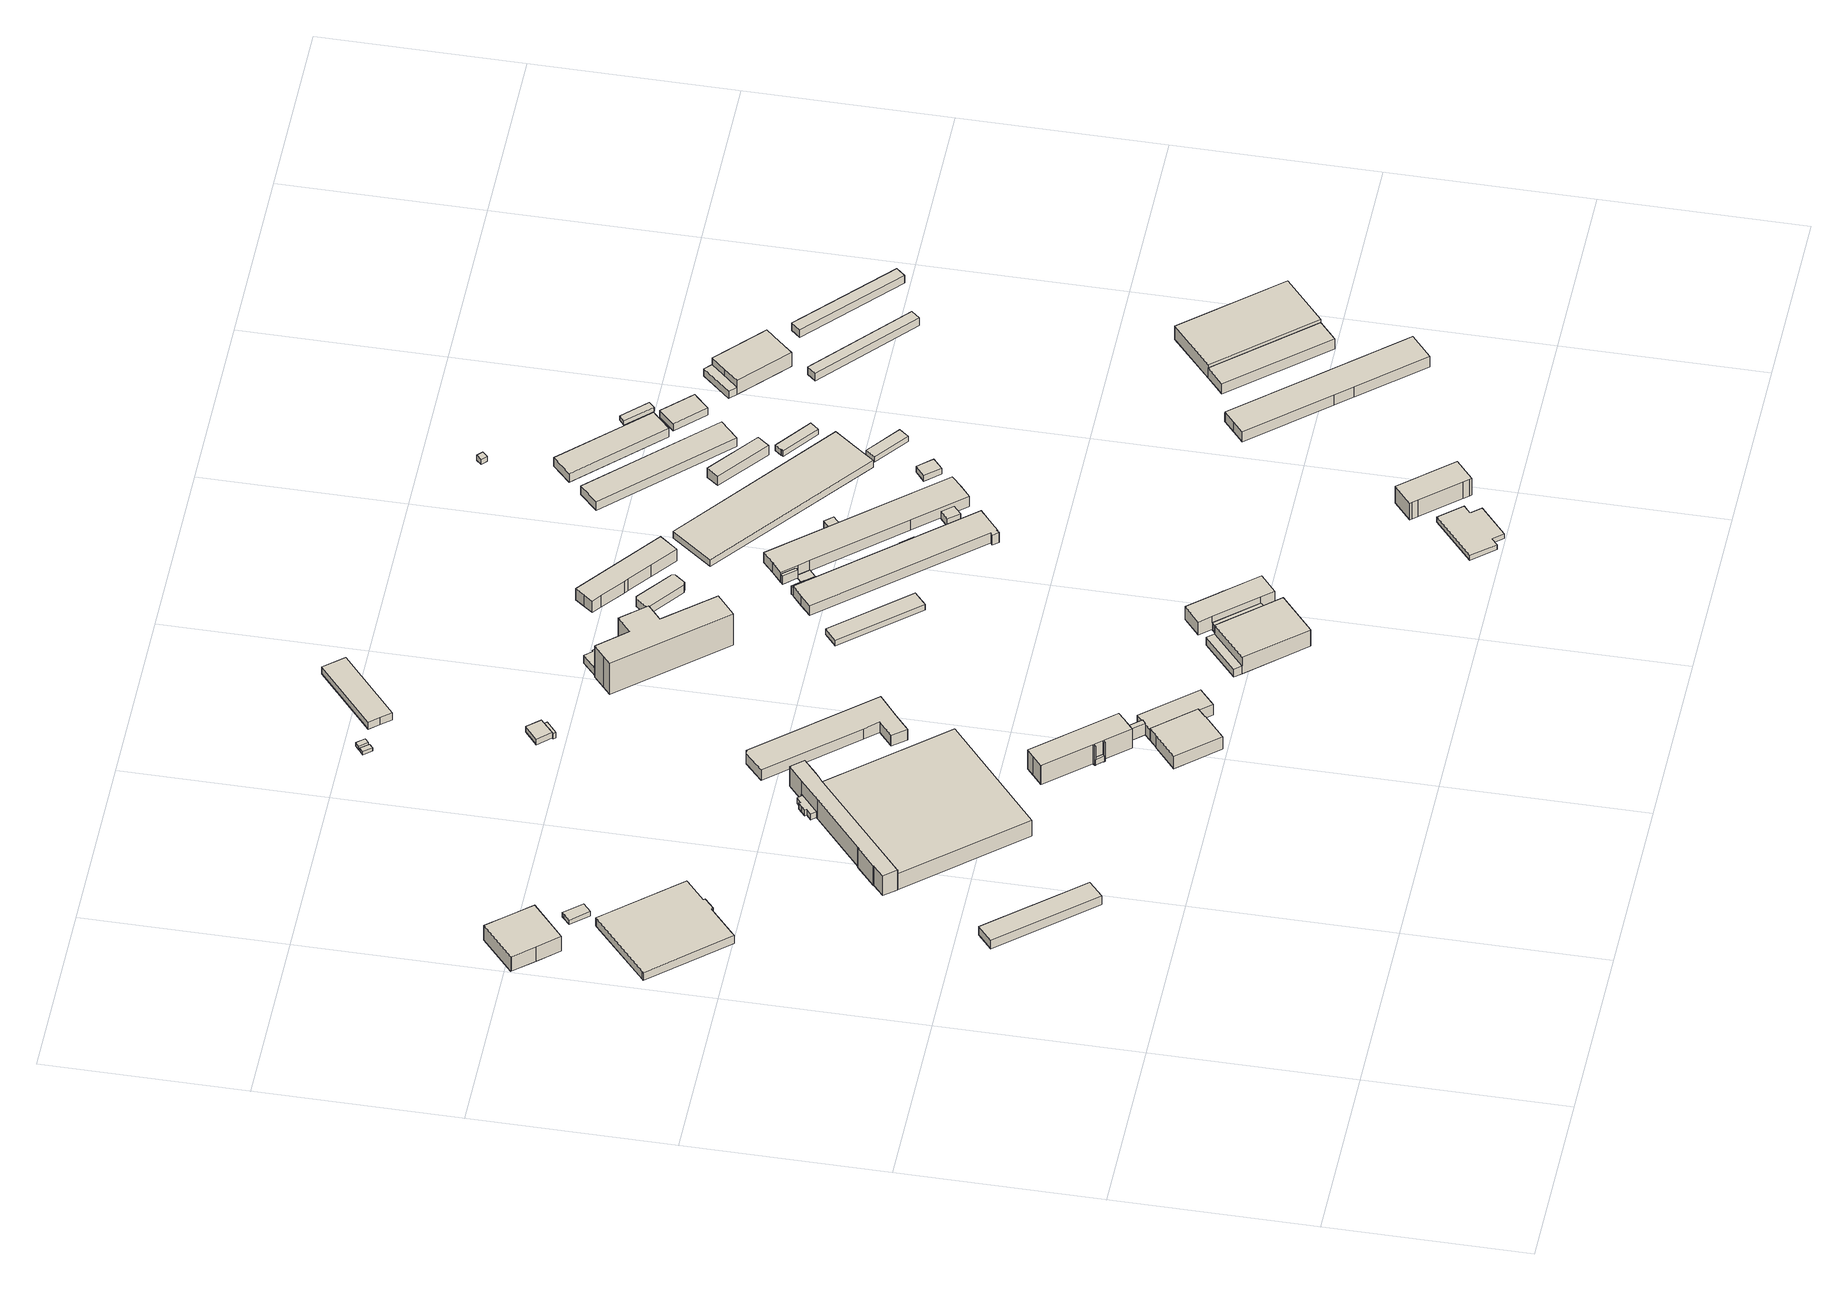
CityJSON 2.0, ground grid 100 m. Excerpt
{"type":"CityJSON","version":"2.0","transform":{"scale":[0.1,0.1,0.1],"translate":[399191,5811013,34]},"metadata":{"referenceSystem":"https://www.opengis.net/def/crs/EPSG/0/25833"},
"CityObjects":{
"building1":{"type":"Building","attributes":{"Gemeindeschluessel":"11000009","BezugspunktDach":"2200","function":"31001_2463","measuredHeight":5.31,"storeysAboveGround":1},"address":[{"country":"Germany","locality":"Berlin","thoroughfareNumber":"82A (2)","thoroughfareName":"Groß-Berliner Damm"}],"geometry":[{"type":"Solid","lod":"1","boundaries":[[[[0,1,2,3]],[[4,5,6,7]],[[4,7,3,2]],[[5,4,2,1]],[[6,5,1,0]],[[7,6,0,3]]]]}]},
"building2":{"type":"Building","attributes":{"Gemeindeschluessel":"11000009","BezugspunktDach":"2200","function":"31001_2000","measuredHeight":9.1,"storeysAboveGround":2},"address":[{"country":"Germany","locality":"Berlin","thoroughfareNumber":"80 (3)","thoroughfareName":"Groß-Berliner Damm"}],"geometry":[{"type":"Solid","lod":"1","boundaries":[[[[8,9,10,11,12,13,14,15]],[[16,17,18,19,20,21,22,23]],[[16,23,15,14]],[[17,16,14,13]],[[18,17,13,12]],[[19,18,12,11]],[[20,19,11,10]],[[21,20,10,9]],[[22,21,9,8]],[[23,22,8,15]]]]}]},
"building3":{"type":"Building","attributes":{"Gemeindeschluessel":"11000009","BezugspunktDach":"2200","function":"31001_2000","measuredHeight":5.32,"storeysAboveGround":1},"address":[{"country":"Germany","locality":"Berlin","thoroughfareNumber":"4, 6","thoroughfareName":"Gerhard-Sedlmayr-Straße"}],"geometry":[{"type":"Solid","lod":"1","boundaries":[[[[24,25,26,27,28,29,30,31,32,33,34,35]],[[36,37,38,39,40,41,42,43,44,45,46,47]],[[36,47,35,34]],[[37,36,34,33]],[[38,37,33,32]],[[39,38,32,31]],[[40,39,31,30]],[[41,40,30,29]],[[42,41,29,28]],[[43,42,28,27]],[[44,43,27,26]],[[45,44,26,25]],[[46,45,25,24]],[[47,46,24,35]]]]}]},
"building4":{"type":"Building","attributes":{"Gemeindeschluessel":"11000009","BezugspunktDach":"2200","function":"31001_2000","measuredHeight":2.76,"storeysAboveGround":1},"address":[{"country":"Germany","locality":"Berlin","thoroughfareNumber":"4 (1)","thoroughfareName":"Gerhard-Sedlmayr-Straße"}],"geometry":[{"type":"Solid","lod":"1","boundaries":[[[[48,49,50,51,52,53]],[[54,55,56,57,58,59]],[[54,59,53,52]],[[55,54,52,51]],[[56,55,51,50]],[[57,56,50,49]],[[58,57,49,48]],[[59,58,48,53]]]]}]},
"building5":{"type":"Building","attributes":{"Gemeindeschluessel":"11000009","function":"31001_2000"},"address":[{"country":"Germany","locality":"Berlin","thoroughfareNumber":"82A (1)","thoroughfareName":"Groß-Berliner Damm"}],"children":["building5-1","building5-2","building5-3","building5-4"]},
"building5-1":{"type":"BuildingPart","attributes":{"BezugspunktDach":"2200","measuredHeight":12.41,"storeysAboveGround":3},"parents":["building5"],"geometry":[{"type":"MultiSurface","lod":"1","boundaries":[[[60,61,62,63,64,65,66,67,68,69,70,71,72,73,74]],[[75,76,77,78,79,80,81,82,83,84,85,86,87,88,89]],[[75,89,74,73]],[[76,75,73,72]],[[77,76,72,71]],[[78,77,71,70]],[[79,78,70,69]],[[90,91,92,93,80,79,94,92,91,95,96,69,68]],[[81,80,68,67]],[[82,81,67,66]],[[83,82,66,65]],[[97,98,65,64]],[[84,83,99,100,101]],[[85,84,64,63]],[[102,103,63,62]],[[104,102,62,61]],[[88,87,61,60]],[[89,88,60,74]],[[93,92,91,90]],[[96,95,91,92,94]],[[101,100,99,98,97]],[[86,85,103,102]],[[87,86,105,102,104]]]}]},
"building5-2":{"type":"BuildingPart","attributes":{"BezugspunktDach":"2200","measuredHeight":4.48,"storeysAboveGround":3},"parents":["building5"],"geometry":[{"type":"Solid","lod":"1","boundaries":[[[[106,107,95,91,90,108,109,110,111,112,113,114,115,116]],[[117,118,119,120,121,122,123,124,93,92,94,125,126,127]],[[117,127,116,115]],[[118,117,115,114]],[[119,118,114,113]],[[120,119,113,112]],[[121,120,112,111]],[[122,121,111,110]],[[123,122,110,109]],[[124,123,109,108]],[[93,124,108,90]],[[125,94,95,107]],[[126,125,107,106]],[[127,126,106,116]],[[92,93,90,91]],[[92,91,95,94]]]]}]},
"building5-3":{"type":"BuildingPart","attributes":{"BezugspunktDach":"2200","measuredHeight":3.25,"storeysAboveGround":3},"parents":["building5"],"geometry":[{"type":"MultiSurface","lod":"1","boundaries":[[[128,129,98,97]],[[100,130,131,101]],[[130,100,98,129]],[[131,130,129,128]],[[101,131,128,97]],[[101,132,97,98,100]]]}]},
"building5-4":{"type":"BuildingPart","attributes":{"BezugspunktDach":"2200","measuredHeight":9.95,"storeysAboveGround":3},"parents":["building5"],"geometry":[{"type":"MultiSurface","lod":"1","boundaries":[[[133,134,135,136,103,102,104]],[[86,85,137,138,139,140,87]],[[137,85,103,136]],[[138,137,136,135]],[[139,138,135,134]],[[140,139,134,133]],[[87,140,133,104]],[[86,87,141,104,102,142]],[[85,86,102,103]]]}]},
"building6":{"type":"Building","attributes":{"Gemeindeschluessel":"11000009","BezugspunktDach":"2200","function":"51009_1610","measuredHeight":3.21,"storeysAboveGround":0},"address":[{"country":"Germany","locality":"Berlin"}],"geometry":[{"type":"Solid","lod":"1","boundaries":[[[[143,144,145,146]],[[147,148,149,150]],[[147,150,146,145]],[[148,147,145,144]],[[149,148,144,143]],[[150,149,143,146]]]]}]},
"building7":{"type":"Building","attributes":{"Gemeindeschluessel":"11000009","function":"31001_2020"},"address":[{"country":"Germany","locality":"Berlin","thoroughfareNumber":"86","thoroughfareName":"Groß-Berliner Damm"}],"children":["building7-1","building7-2"]},
"building7-1":{"type":"BuildingPart","attributes":{"BezugspunktDach":"2200","measuredHeight":11.94,"storeysAboveGround":3},"parents":["building7"],"geometry":[{"type":"MultiSurface","lod":"1","boundaries":[[[151,152,153,154,155,156,157,158,159,160,161,162,163,164,165,166]],[[167,168,169,170,171,172,173,174,175,176,177,178,179,180,181,182]],[[167,182,166,165]],[[168,167,165,164]],[[169,168,164,163]],[[170,169,163,162]],[[171,170,162,161]],[[172,183,184,185,171,161,160]],[[173,172,160,159]],[[174,173,159,158]],[[175,174,158,157]],[[176,175,157,156]],[[177,176,156,155]],[[178,177,155,154]],[[179,178,154,153]],[[180,179,153,152]],[[181,180,152,151]],[[182,181,151,166]],[[186,184,183,172]],[[171,185,184,186]]]}]},
"building7-2":{"type":"BuildingPart","attributes":{"BezugspunktDach":"2200","measuredHeight":7.47,"storeysAboveGround":3},"parents":["building7"],"geometry":[{"type":"MultiSurface","lod":"1","boundaries":[[[187,188,185,184,183]],[[189,190,191,192,193]],[[189,193,183,172,186]],[[190,189,184,186,171]],[[191,190,185,188]],[[192,191,188,187]],[[193,192,187,183]],[[186,172,183,184]],[[171,186,184,185]]]}]},
"building8":{"type":"Building","attributes":{"Gemeindeschluessel":"11000009","BezugspunktDach":"2200","function":"51009_1610","measuredHeight":5.58,"storeysAboveGround":0},"address":[{"country":"Germany","locality":"Berlin"}],"geometry":[{"type":"Solid","lod":"1","boundaries":[[[[194,195,196,197,198,199]],[[200,201,202,203,138,137]],[[200,137,199,198]],[[201,200,198,197]],[[202,201,197,196]],[[203,202,196,195]],[[138,203,195,194]],[[137,138,194,199]]]]}]},
"building9":{"type":"Building","attributes":{"Gemeindeschluessel":"11000009","function":"31001_2100"},"address":[{"country":"Germany","locality":"Berlin","thoroughfareNumber":"88","thoroughfareName":"Groß-Berliner Damm"}],"children":["building9-1","building9-2"]},
"building9-1":{"type":"BuildingPart","attributes":{"BezugspunktDach":"2200","measuredHeight":6.67,"storeysAboveGround":2},"parents":["building9"],"geometry":[{"type":"MultiSurface","lod":"1","boundaries":[[[204,205,206,207,208,209,210]],[[211,212,213,214,215,216,217]],[[211,217,210,209]],[[212,211,209,208]],[[213,212,208,207]],[[214,213,207,206]],[[215,214,206,205]],[[216,215,205,204]],[[217,216,218,219,220]],[[220,219,218,204,210]]]}]},
"building9-2":{"type":"BuildingPart","attributes":{"BezugspunktDach":"2200","measuredHeight":7.6,"storeysAboveGround":2},"parents":["building9"],"geometry":[{"type":"MultiSurface","lod":"1","boundaries":[[[221,222,223,224,225,226,227,228]],[[229,230,220,219,231,232,233,234]],[[229,234,228,227]],[[230,229,227,226]],[[220,230,226,225]],[[204,210,235,225,224]],[[231,219,224,223]],[[232,231,223,222]],[[233,232,222,221]],[[234,233,221,228]],[[219,220,235,210,204]]]}]},
"building10":{"type":"Building","attributes":{"Gemeindeschluessel":"11000009","BezugspunktDach":"2200","function":"31001_2000","measuredHeight":6.57,"storeysAboveGround":1},"address":[{"country":"Germany","locality":"Berlin","thoroughfareNumber":"82A","thoroughfareName":"Groß-Berliner Damm"}],"geometry":[{"type":"Solid","lod":"1","boundaries":[[[[236,237,238,239,240,241,242,243,244,245,246,247]],[[248,249,250,251,252,253,254,255,256,257,258,259]],[[248,259,247,246]],[[249,248,246,245]],[[250,249,245,244]],[[251,250,244,243]],[[252,251,243,242]],[[253,252,242,241]],[[254,253,241,240]],[[255,254,240,239]],[[256,255,239,238]],[[257,256,238,237]],[[258,257,237,236]],[[259,258,236,247]]]]}]},
"building11":{"type":"Building","attributes":{"Gemeindeschluessel":"11000009","BezugspunktDach":"2200","function":"31001_2463","measuredHeight":2.02,"storeysAboveGround":1},"address":[{"country":"Germany","locality":"Berlin","thoroughfareNumber":"79 (3)","thoroughfareName":"Groß-Berliner Damm"}],"geometry":[{"type":"Solid","lod":"1","boundaries":[[[[260,261,262,263]],[[264,265,266,267]],[[264,267,263,262]],[[265,264,262,261]],[[266,265,261,260]],[[267,266,260,263]]]]}]},
"building12":{"type":"Building","attributes":{"Gemeindeschluessel":"11000009","BezugspunktDach":"2200","function":"31001_2100","measuredHeight":3.34,"storeysAboveGround":1},"address":[{"country":"Germany","locality":"Berlin","thoroughfareNumber":"81 (1)","thoroughfareName":"Groß-Berliner Damm"}],"geometry":[{"type":"Solid","lod":"1","boundaries":[[[[268,269,270,271,272]],[[273,274,275,276,277]],[[273,277,272,271]],[[274,273,271,270]],[[275,274,270,269]],[[276,275,269,268]],[[277,276,268,272]]]]}]},
"building13":{"type":"Building","attributes":{"Gemeindeschluessel":"11000009","BezugspunktDach":"2200","function":"51009_1610","measuredHeight":3.36,"storeysAboveGround":0},"address":[{"country":"Germany","locality":"Berlin"}],"geometry":[{"type":"Solid","lod":"1","boundaries":[[[[278,279,269,268,280]],[[276,275,281,282,283]],[[276,283,280,268]],[[275,276,268,269]],[[281,275,269,279]],[[282,281,279,278]],[[283,282,278,280]]]]}]},
"building14":{"type":"Building","attributes":{"Gemeindeschluessel":"11000009","BezugspunktDach":"2200","function":"31001_2463","measuredHeight":2.14,"storeysAboveGround":1},"address":[{"country":"Germany","locality":"Berlin","thoroughfareNumber":"79 (2)","thoroughfareName":"Groß-Berliner Damm"}],"geometry":[{"type":"Solid","lod":"1","boundaries":[[[[284,285,286,287]],[[288,289,290,291]],[[288,291,287,286]],[[289,288,286,285]],[[290,289,285,284]],[[291,290,284,287]]]]}]},
"building15":{"type":"Building","attributes":{"Gemeindeschluessel":"11000009","function":"31001_2111"},"address":[{"country":"Germany","locality":"Berlin","thoroughfareNumber":"90 (1)","thoroughfareName":"Groß-Berliner Damm"}],"children":["building15-1","building15-2"]},
"building15-1":{"type":"BuildingPart","attributes":{"BezugspunktDach":"2200","measuredHeight":10.32,"storeysAboveGround":2},"parents":["building15"],"geometry":[{"type":"MultiSurface","lod":"1","boundaries":[[[292,293,294,295,296,297]],[[298,299,300,301,302,303]],[[304,305,297,296]],[[303,306,303,298]],[[299,298,296,295]],[[300,299,295,294]],[[301,300,294,293]],[[302,301,293,292]],[[303,302,292,297]],[[298,303,306,305,304]]]}]},
"building15-2":{"type":"BuildingPart","attributes":{"BezugspunktDach":"2200","measuredHeight":4.85,"storeysAboveGround":2},"parents":["building15"],"geometry":[{"type":"MultiSurface","lod":"1","boundaries":[[[305,304,307,308]],[[309,298,303,310]],[[309,310,308,307]],[[298,309,307,304]],[[310,303,305,308]],[[298,311,304,305,303]]]}]},
"building16":{"type":"Building","attributes":{"Gemeindeschluessel":"11000009","BezugspunktDach":"2200","function":"31001_2000","measuredHeight":5.14,"storeysAboveGround":1},"address":[{"country":"Germany","locality":"Berlin","thoroughfareNumber":"79 (1)","thoroughfareName":"Groß-Berliner Damm"}],"geometry":[{"type":"Solid","lod":"1","boundaries":[[[[312,313,314,315,316,317]],[[318,319,320,321,322,323]],[[318,323,317,316]],[[319,318,316,315]],[[320,319,315,314]],[[321,320,314,313]],[[322,321,313,312]],[[323,322,312,317]]]]}]},
"building17":{"type":"Building","attributes":{"Gemeindeschluessel":"11000009","function":"31001_2100"},"address":[{"country":"Germany","locality":"Berlin","thoroughfareNumber":"81, 81A","thoroughfareName":"Groß-Berliner Damm"}],"children":["building17-1","building17-2"]},
"building17-1":{"type":"BuildingPart","attributes":{"BezugspunktDach":"2200","measuredHeight":19.7,"storeysAboveGround":5},"parents":["building17"],"geometry":[{"type":"MultiSurface","lod":"1","boundaries":[[[324,325,326,327,328,329,330,331,332,333]],[[334,335,336,337,338,339,340,341,342,343]],[[334,343,333,332]],[[335,334,332,331]],[[336,335,331,330]],[[337,336,330,329],[344,345,346,347]],[[348,346,349,329,328]],[[338,337,345,350]],[[339,338,328,327]],[[340,339,327,326]],[[341,340,326,325]],[[342,341,325,324]],[[343,342,324,333]],[[346,345,344,347]],[[350,345,349,346,348]]]}]},
"building17-2":{"type":"BuildingPart","attributes":{"BezugspunktDach":"2200","measuredHeight":4.83,"storeysAboveGround":5},"parents":["building17"],"geometry":[{"type":"MultiSurface","lod":"1","boundaries":[[[346,348,351,352,353,354,355,347]],[[356,357,358,359,360,350,345,344]],[[356,344,347,355]],[[357,356,355,354]],[[358,357,354,353]],[[359,358,353,352]],[[360,359,352,351]],[[350,360,351,348]],[[345,350,348,346]],[[345,361,346,347,344]]]}]},
"building18":{"type":"Building","attributes":{"Gemeindeschluessel":"11000009","function":"31001_2100"},"address":[{"country":"Germany","locality":"Berlin","thoroughfareNumber":"90","thoroughfareName":"Groß-Berliner Damm"}],"children":["building18-1","building18-2","building18-3"]},
"building18-1":{"type":"BuildingPart","attributes":{"BezugspunktDach":"2200","measuredHeight":8.13,"storeysAboveGround":2},"parents":["building18"],"geometry":[{"type":"MultiSurface","lod":"1","boundaries":[[[362,363,364,365,366,367,368,369]],[[370,371,372,373,374,375,376,377]],[[370,377,369,368]],[[371,370,368,367]],[[372,371,367,366],[378,379,380,381]],[[373,372,366,365]],[[374,373,365,364]],[[375,374,364,363]],[[382,383,363,362]],[[377,376,362,369]],[[380,379,378,381]],[[384,376,375,385,383,382]]]}]},
"building18-2":{"type":"BuildingPart","attributes":{"BezugspunktDach":"2200","measuredHeight":4.56,"storeysAboveGround":2},"parents":["building18"],"geometry":[{"type":"MultiSurface","lod":"1","boundaries":[[[386,383,382,387]],[[388,389,390,391]],[[388,391,387,382]],[[389,388,376,375]],[[390,389,383,386]],[[391,390,386,387]],[[375,376,392,382,383]]]}]},
"building18-3":{"type":"BuildingPart","attributes":{"BezugspunktDach":"2200","measuredHeight":3.58,"storeysAboveGround":2},"parents":["building18"],"geometry":[{"type":"Solid","lod":"1","boundaries":[[[[380,393,394,381]],[[395,396,379,378]],[[395,378,381,394]],[[396,395,394,393]],[[379,396,393,380]],[[378,379,380,381]]]]}]},
"building19":{"type":"Building","attributes":{"Gemeindeschluessel":"11000009","BezugspunktDach":"2200","function":"51009_1610","measuredHeight":3.56,"storeysAboveGround":0},"address":[{"country":"Germany","locality":"Berlin"}],"geometry":[{"type":"Solid","lod":"1","boundaries":[[[[393,397,398,394]],[[399,400,396,395]],[[399,395,394,398]],[[400,399,398,397]],[[396,400,397,393]],[[395,396,393,394]]]]}]},
"building20":{"type":"Building","attributes":{"Gemeindeschluessel":"11000009","BezugspunktDach":"2200","function":"31001_2100","measuredHeight":3.52,"storeysAboveGround":1},"address":[{"country":"Germany","locality":"Berlin","thoroughfareNumber":"81 (2)","thoroughfareName":"Groß-Berliner Damm"}],"geometry":[{"type":"Solid","lod":"1","boundaries":[[[[401,402,403,404]],[[405,406,407,408]],[[405,408,404,403]],[[406,405,403,402]],[[407,406,402,401]],[[408,407,401,404]]]]}]},
"building21":{"type":"Building","attributes":{"Gemeindeschluessel":"11000009","BezugspunktDach":"2200","function":"51009_1610","measuredHeight":5.17,"storeysAboveGround":0},"address":[{"country":"Germany","locality":"Berlin"}],"geometry":[{"type":"Solid","lod":"1","boundaries":[[[[409,410,411,412]],[[413,414,415,416]],[[413,416,412,411]],[[414,413,411,410]],[[415,414,410,409]],[[416,415,409,412]]]]}]},
"building22":{"type":"Building","attributes":{"Gemeindeschluessel":"11000009","BezugspunktDach":"2200","function":"31001_2100","measuredHeight":4.74,"storeysAboveGround":1},"address":[{"country":"Germany","locality":"Berlin","thoroughfareNumber":"4 (1)","thoroughfareName":"Benno-König-Str."}],"geometry":[{"type":"Solid","lod":"1","boundaries":[[[[417,418,419,420,421,422,423,424,425]],[[426,427,428,429,430,431,432,433,434]],[[426,434,425,424]],[[427,426,424,423]],[[428,427,423,422]],[[429,428,422,421]],[[430,429,421,420]],[[431,430,420,419]],[[432,431,419,418]],[[433,432,418,417]],[[434,433,417,425]]]]}]},
"building23":{"type":"Building","attributes":{"Gemeindeschluessel":"11000009","function":"31001_2100"},"address":[{"country":"Germany","locality":"Berlin","thoroughfareNumber":"96A, 96B","thoroughfareName":"Groß-Berliner Damm"}],"children":["building23-1","building23-2"]},
"building23-1":{"type":"BuildingPart","attributes":{"BezugspunktDach":"2200","measuredHeight":3,"storeysAboveGround":1},"parents":["building23"],"geometry":[{"type":"Solid","lod":"1","boundaries":[[[[435,436,437,438,439,440,441,442]],[[443,444,445,446,447,448,449,450]],[[443,450,442,441]],[[444,443,441,440]],[[445,444,440,439]],[[446,445,439,438]],[[447,446,438,437]],[[448,447,437,436]],[[449,448,436,435]],[[450,449,435,442]]]]}]},
"building23-2":{"type":"BuildingPart","attributes":{"BezugspunktDach":"2200","measuredHeight":3,"storeysAboveGround":1},"parents":["building23"],"geometry":[{"type":"Solid","lod":"1","boundaries":[[[[437,438,439,436]],[[445,446,447,448]],[[445,448,436,439]],[[446,445,439,438]],[[447,446,438,437]],[[448,447,437,436]]]]}]},
"building24":{"type":"Building","attributes":{"Gemeindeschluessel":"11000009","BezugspunktDach":"2200","function":"51009_1610","measuredHeight":5.1,"storeysAboveGround":0},"address":[{"country":"Germany","locality":"Berlin"}],"geometry":[{"type":"Solid","lod":"1","boundaries":[[[[451,452,453,454]],[[455,456,457,458]],[[455,458,454,453]],[[456,455,453,452]],[[457,456,452,451]],[[458,457,451,454]]]]}]},
"building25":{"type":"Building","attributes":{"Gemeindeschluessel":"11000009","BezugspunktDach":"2200","function":"51009_1610","measuredHeight":0.254,"storeysAboveGround":0},"address":[{"country":"Germany","locality":"Berlin"}],"geometry":[{"type":"Solid","lod":"1","boundaries":[[[[459,460,461,462,463]],[[464,465,466,467,468]],[[464,468,463,462]],[[465,464,462,461]],[[466,465,461,460]],[[467,466,460,459]],[[468,467,459,463]]]]}]},
"building26":{"type":"Building","attributes":{"Gemeindeschluessel":"11000009","BezugspunktDach":"2200","function":"31001_2100","measuredHeight":7.25,"storeysAboveGround":1},"address":[{"country":"Germany","locality":"Berlin","thoroughfareNumber":"81 (3)","thoroughfareName":"Groß-Berliner Damm"}],"geometry":[{"type":"Solid","lod":"1","boundaries":[[[[469,470,471,472,473,474,475,476,477,478,479,480,481]],[[482,483,484,485,486,487,488,489,490,491,492,493,494]],[[482,494,481,480]],[[483,482,480,479]],[[484,483,479,478]],[[485,484,478,477]],[[486,485,477,476]],[[487,486,476,475]],[[488,487,475,474]],[[489,488,474,473]],[[490,489,473,472]],[[491,490,472,471]],[[492,491,471,470]],[[493,492,470,469]],[[494,493,469,481]]]]}]},
"building27":{"type":"Building","attributes":{"Gemeindeschluessel":"11000009","BezugspunktDach":"2200","function":"31001_2100","measuredHeight":7.91,"storeysAboveGround":2},"address":[{"country":"Germany","locality":"Berlin","thoroughfareNumber":"4 (2)","thoroughfareName":"Benno-König-Str."}],"geometry":[{"type":"Solid","lod":"1","boundaries":[[[[495,496,497,498,499,500,501,502,503,504]],[[505,506,507,508,509,510,511,512,513,514]],[[505,514,504,503]],[[506,505,503,502]],[[507,506,502,501]],[[508,507,501,500]],[[509,508,500,499]],[[510,509,499,498]],[[511,510,498,497]],[[512,511,497,496]],[[513,512,496,495]],[[514,513,495,504]]]]}]},
"building28":{"type":"Building","attributes":{"Gemeindeschluessel":"11000009","BezugspunktDach":"2200","function":"51009_1610","measuredHeight":0.36,"storeysAboveGround":0},"address":[{"country":"Germany","locality":"Berlin"}],"geometry":[{"type":"Solid","lod":"1","boundaries":[[[[515,516,517,518]],[[519,520,521,522]],[[519,522,518,517]],[[520,519,517,516]],[[521,520,516,515]],[[522,521,515,518]]]]}]},
"building29":{"type":"Building","attributes":{"Gemeindeschluessel":"11000009","BezugspunktDach":"2200","function":"31001_2020","measuredHeight":10.43,"storeysAboveGround":3},"address":[{"country":"Germany","locality":"Berlin","thoroughfareNumber":"96","thoroughfareName":"Groß-Berliner Damm"}],"geometry":[{"type":"Solid","lod":"1","boundaries":[[[[523,524,525,526,527,528,529,530]],[[531,532,533,534,535,536,537,538]],[[531,538,530,529]],[[532,531,529,528]],[[533,532,528,527]],[[534,533,527,526]],[[535,534,526,525]],[[536,535,525,524]],[[537,536,524,523]],[[538,537,523,530]]]]}]},
"building30":{"type":"Building","attributes":{"Gemeindeschluessel":"11000009","function":"31001_2100"},"address":[{"country":"Germany","locality":"Berlin","thoroughfareNumber":"81 (4)","thoroughfareName":"Groß-Berliner Damm"}],"children":["building30-1","building30-2"]},
"building30-1":{"type":"BuildingPart","attributes":{"BezugspunktDach":"2200","measuredHeight":7.31,"storeysAboveGround":1},"parents":["building30"],"geometry":[{"type":"Solid","lod":"1","boundaries":[[[[539,540,541,542,543,544,545,546,547]],[[548,549,550,551,552,553,554,555,556]],[[548,556,547,546]],[[549,548,546,545]],[[550,549,545,544],[557,558,559,560]],[[551,550,544,543]],[[552,551,543,542]],[[553,552,542,541]],[[554,553,541,540]],[[555,554,540,539]],[[556,555,539,547]],[[559,558,557,560]]]]}]},
"building30-2":{"type":"BuildingPart","attributes":{"BezugspunktDach":"2200","measuredHeight":5.26,"storeysAboveGround":1},"parents":["building30"],"geometry":[{"type":"Solid","lod":"1","boundaries":[[[[559,561,562,560]],[[563,564,558,557]],[[563,557,560,562]],[[564,563,562,561]],[[558,564,561,559]],[[557,558,559,560]]]]}]},
"building31":{"type":"Building","attributes":{"Gemeindeschluessel":"11000009","BezugspunktDach":"2200","function":"51009_1610","measuredHeight":4.41,"storeysAboveGround":0},"address":[{"country":"Germany","locality":"Berlin"}],"geometry":[{"type":"Solid","lod":"1","boundaries":[[[[565,566,567,568]],[[569,570,571,572]],[[569,572,568,567]],[[570,569,567,566]],[[571,570,566,565]],[[572,571,565,568]]]]}]},
"building32":{"type":"Building","attributes":{"Gemeindeschluessel":"11000009","BezugspunktDach":"2200","function":"31001_2100","measuredHeight":4.37,"storeysAboveGround":1},"address":[{"country":"Germany","locality":"Berlin","thoroughfareNumber":"81 (8)","thoroughfareName":"Groß-Berliner Damm"}],"geometry":[{"type":"Solid","lod":"1","boundaries":[[[[573,574,575,576,577]],[[578,579,580,581,582]],[[578,582,577,576]],[[579,578,576,575]],[[580,579,575,574]],[[581,580,574,573]],[[582,581,573,577]]]]}]},
"building33":{"type":"Building","attributes":{"Gemeindeschluessel":"11000009","BezugspunktDach":"2200","function":"31001_2100","measuredHeight":3.63,"storeysAboveGround":1},"address":[{"country":"Germany","locality":"Berlin","thoroughfareNumber":"81 (5)","thoroughfareName":"Groß-Berliner Damm"}],"geometry":[{"type":"Solid","lod":"1","boundaries":[[[[583,584,585,586]],[[587,588,589,590]],[[587,590,586,585]],[[588,587,585,584]],[[589,588,584,583]],[[590,589,583,586]]]]}]},
"building34":{"type":"Building","attributes":{"Gemeindeschluessel":"11000009","BezugspunktDach":"2200","function":"31001_2143","measuredHeight":5.92,"storeysAboveGround":1},"address":[{"country":"Germany","locality":"Berlin","thoroughfareNumber":"4 (5)","thoroughfareName":"Benno-König-Str."}],"geometry":[{"type":"Solid","lod":"1","boundaries":[[[[591,592,593,594]],[[595,596,597,598]],[[595,598,594,593]],[[596,595,593,592]],[[597,596,592,591]],[[598,597,591,594]]]]}]},
"building35":{"type":"Building","attributes":{"Gemeindeschluessel":"11000009","BezugspunktDach":"2200","function":"31001_2100","measuredHeight":6.32,"storeysAboveGround":1},"address":[{"country":"Germany","locality":"Berlin","thoroughfareNumber":"4 (3)","thoroughfareName":"Benno-König-Str."}],"geometry":[{"type":"Solid","lod":"1","boundaries":[[[[599,600,601,602]],[[603,604,605,606]],[[603,606,602,601]],[[604,603,601,600]],[[605,604,600,599]],[[606,605,599,602]]]]}]},
"building36":{"type":"Building","attributes":{"Gemeindeschluessel":"11000009","BezugspunktDach":"2200","function":"31001_2143","measuredHeight":3.16,"storeysAboveGround":1},"address":[{"country":"Germany","locality":"Berlin","thoroughfareNumber":"81 (6)","thoroughfareName":"Groß-Berliner Damm"}],"geometry":[{"type":"Solid","lod":"1","boundaries":[[[[607,608,609,610]],[[611,612,613,614]],[[611,614,610,609]],[[612,611,609,608]],[[613,612,608,607]],[[614,613,607,610]]]]}]},
"building37":{"type":"Building","attributes":{"Gemeindeschluessel":"11000009","BezugspunktDach":"2200","function":"31001_2143","measuredHeight":3.46,"storeysAboveGround":1},"address":[{"country":"Germany","locality":"Berlin","thoroughfareNumber":"4 (8)","thoroughfareName":"Benno-König-Str."}],"geometry":[{"type":"Solid","lod":"1","boundaries":[[[[615,616,617,618,619,620]],[[621,622,623,624,625,626]],[[621,626,620,619]],[[622,621,619,618]],[[623,622,618,617]],[[624,623,617,616]],[[625,624,616,615]],[[626,625,615,620]]]]}]},
"building38":{"type":"Building","attributes":{"Gemeindeschluessel":"11000009","BezugspunktDach":"2200","function":"31001_2100","measuredHeight":6.3,"storeysAboveGround":1},"address":[{"country":"Germany","locality":"Berlin","thoroughfareNumber":"4 (4)","thoroughfareName":"Benno-König-Str."}],"geometry":[{"type":"Solid","lod":"1","boundaries":[[[[627,628,629,630]],[[631,632,633,634]],[[631,634,630,629]],[[632,631,629,628]],[[633,632,628,627]],[[634,633,627,630]]]]}]},
"building39":{"type":"Building","attributes":{"Gemeindeschluessel":"11000009","BezugspunktDach":"2200","function":"31001_2100","measuredHeight":3.24,"storeysAboveGround":1},"address":[{"country":"Germany","locality":"Berlin","thoroughfareNumber":"81 (21)","thoroughfareName":"Groß-Berliner Damm"}],"geometry":[{"type":"Solid","lod":"1","boundaries":[[[[635,636,637,638]],[[639,640,641,642]],[[639,642,638,637]],[[640,639,637,636]],[[641,640,636,635]],[[642,641,635,638]]]]}]},
"building40":{"type":"Building","attributes":{"Gemeindeschluessel":"11000009","function":"31001_2100"},"address":[{"country":"Germany","locality":"Berlin","thoroughfareNumber":"85 (6)","thoroughfareName":"Groß-Berliner Damm"}],"children":["building40-1","building40-2"]},
"building40-1":{"type":"BuildingPart","attributes":{"BezugspunktDach":"2200","measuredHeight":7.36,"storeysAboveGround":2},"parents":["building40"],"geometry":[{"type":"MultiSurface","lod":"1","boundaries":[[[643,644,645,646,647,648,649,650,651]],[[652,653,654,655,656,657,658,659,660]],[[652,660,651,650]],[[653,652,650,649]],[[661,662,653,649,648]],[[655,654,648,647]],[[656,655,647,646]],[[657,656,646,645]],[[658,657,645,644]],[[659,658,644,643]],[[660,659,643,651]],[[654,653,662,661]]]}]},
"building40-2":{"type":"BuildingPart","attributes":{"BezugspunktDach":"2200","measuredHeight":5.53,"storeysAboveGround":2},"parents":["building40"],"geometry":[{"type":"Solid","lod":"1","boundaries":[[[[661,663,664,662]],[[665,666,654,653]],[[665,653,662,664]],[[666,665,664,663]],[[654,666,663,661]],[[653,654,661,662]]]]}]},
"building41":{"type":"Building","attributes":{"Gemeindeschluessel":"11000009","BezugspunktDach":"2200","function":"31001_2100","measuredHeight":4.54,"storeysAboveGround":1},"address":[{"country":"Germany","locality":"Berlin","thoroughfareNumber":"4 (6)","thoroughfareName":"Benno-König-Str."}],"geometry":[{"type":"Solid","lod":"1","boundaries":[[[[667,668,669,670]],[[671,672,673,674]],[[671,674,670,669]],[[672,671,669,668]],[[673,672,668,667]],[[674,673,667,670]]]]}]},
"building42":{"type":"Building","attributes":{"Gemeindeschluessel":"11000009","BezugspunktDach":"2200","function":"31001_2100","measuredHeight":2.61,"storeysAboveGround":1},"address":[{"country":"Germany","locality":"Berlin","thoroughfareNumber":"4 (7)","thoroughfareName":"Benno-König-Str."}],"geometry":[{"type":"Solid","lod":"1","boundaries":[[[[675,676,677,678]],[[679,680,681,682]],[[679,682,678,677]],[[680,679,677,676]],[[681,680,676,675]],[[682,681,675,678]]]]}]},
"building43":{"type":"Building","attributes":{"Gemeindeschluessel":"11000009","BezugspunktDach":"2200","function":"51009_1610","measuredHeight":6.25,"storeysAboveGround":0},"address":[{"country":"Germany","locality":"Berlin"}],"geometry":[{"type":"Solid","lod":"1","boundaries":[[[[683,684,685,686]],[[687,688,689,690]],[[687,690,686,685]],[[688,687,685,684]],[[689,688,684,683]],[[690,689,683,686]]]]}]},
"building44":{"type":"Building","attributes":{"Gemeindeschluessel":"11000009","BezugspunktDach":"2200","function":"31001_2143","measuredHeight":8.39,"storeysAboveGround":1},"address":[{"country":"Germany","locality":"Berlin","thoroughfareNumber":"85 (7)","thoroughfareName":"Groß-Berliner Damm"}],"geometry":[{"type":"Solid","lod":"1","boundaries":[[[[691,692,693,694]],[[695,696,697,698]],[[695,698,694,693]],[[696,695,693,692]],[[697,696,692,691]],[[698,697,691,694]]]]}]},
"building45":{"type":"Building","attributes":{"Gemeindeschluessel":"11000009","function":"31001_2100"},"address":[{"country":"Germany","locality":"Berlin","thoroughfareNumber":"4 (9)","thoroughfareName":"Benno-König-Str."}],"children":["building45-1","building45-2"]},
"building45-1":{"type":"BuildingPart","attributes":{"BezugspunktDach":"2200","measuredHeight":9.41,"storeysAboveGround":2},"parents":["building45"],"geometry":[{"type":"MultiSurface","lod":"1","boundaries":[[[699,700,701,702,703,704]],[[705,706,707,708,709,710]],[[711,712,704,703]],[[706,713,711,714,703,702]],[[707,706,702,701]],[[708,707,701,700]],[[709,708,700,699]],[[710,709,699,704]],[[705,710,715,712,711]],[[705,714,711,713,706]]]}]},
"building45-2":{"type":"BuildingPart","attributes":{"BezugspunktDach":"2200","measuredHeight":4.86,"storeysAboveGround":2},"parents":["building45"],"geometry":[{"type":"MultiSurface","lod":"1","boundaries":[[[712,713,716,717]],[[718,706,710,719]],[[718,719,717,716]],[[706,718,716,713]],[[706,705,710]],[[719,710,712,717]],[[710,705,711,712]],[[711,720,705,706,713]]]}]},
"building46":{"type":"Building","attributes":{"Gemeindeschluessel":"11000009","BezugspunktDach":"2200","function":"31001_2100","measuredHeight":4.67,"storeysAboveGround":1},"address":[{"country":"Germany","locality":"Berlin","thoroughfareNumber":"81 (23)","thoroughfareName":"Groß-Berliner Damm"}],"geometry":[{"type":"Solid","lod":"1","boundaries":[[[[721,722,723,724]],[[725,726,727,728]],[[725,728,724,723]],[[726,725,723,722]],[[727,726,722,721]],[[728,727,721,724]]]]}]},
"building47":{"type":"Building","attributes":{"Gemeindeschluessel":"11000009","BezugspunktDach":"2200","function":"31001_2100","measuredHeight":4.78,"storeysAboveGround":1},"address":[{"country":"Germany","locality":"Berlin","thoroughfareNumber":"81 (24)","thoroughfareName":"Groß-Berliner Damm"}],"geometry":[{"type":"Solid","lod":"1","boundaries":[[[[729,730,731,732]],[[733,734,735,736]],[[733,736,732,731]],[[734,733,731,730]],[[735,734,730,729]],[[736,735,729,732]]]]}]}
},
"vertices":[
[940,1381,57],[1021,1451,57],[637,1899,57],[555,1829,57],[637,1899,4],[1021,1451,4],[940,1381,4],[555,1829,4],
[10,3968,93],[95,3869,93],[184,3767,93],[369,3927,93],[281,4030,93],[196,4128,93],[192,4132,93],[7,3972,93],[192,4132,3],[196,4128,3],[281,4030,3],[369,3927,3],[184,3767,3],[95,3869,3],[10,3968,3],[7,3972,3],
[377,2995,53],[384,3002,53],[533,3132,53],[540,3124,53],[593,3171,53],[587,3178,53],[691,3270,53],[698,3276,53],[379,3643,53],[371,3637,53],[64,3368,53],[56,3362,53],[64,3368,4],[371,3637,4],[379,3643,4],[698,3276,4],[691,3270,4],[587,3178,4],[593,3171,4],[540,3124,4],[533,3132,4],[384,3002,4],[377,2995,4],[56,3362,4],
[437,3678,32],[483,3717,32],[413,3799,32],[408,3804,32],[396,3794,32],[362,3764,32],[396,3794,5],[408,3804,5],[413,3799,5],[483,3717,5],[437,3678,5],[362,3764,5],
[867,2322,127],[867,2323,127],[1404,2784,127],[1405,2783,127],[1438,2811,127],[1511,2874,127],[1512,2876,127],[1460,2936,127],[1376,2863,127],[1267,2770,127],[984,2527,127],[982,2529,127],[874,2436,127],[876,2434,127],[816,2382,127],[876,2434,3],[874,2436,3],[982,2529,3],[984,2527,3],[1267,2770,3],[1376,2863,3],[1460,2936,3],[1512,2876,3],[1511,2874,3],[1438,2811,3],[1405,2783,3],[1404,2784,3],[867,2323,3],[867,2322,3],[816,2382,3],[1376,2863,42],[1321,2817,42],[1321,2817,6],[1376,2863,6],[1267,2770,6],[1267,2770,42],[1267,2770,19],[1438,2811,37],[1511,2874,37],[1511,2874,34],[1511,2874,4],[1438,2811,4],[1404,2784,103],[1405,2783,103],[867,2323,103],[1404,2784,68],
[1272,2777,42],[1266,2772,42],[1374,2865,42],[1368,2860,42],[1349,2881,42],[1322,2858,42],[1315,2866,42],[1294,2848,42],[1274,2830,42],[1280,2822,42],[1253,2799,42],[1280,2822,6],[1274,2830,6],[1294,2848,6],[1315,2866,6],[1322,2858,6],[1349,2881,6],[1368,2860,6],[1374,2865,6],[1266,2772,6],[1272,2777,6],[1253,2799,6],
[1459,2786,37],[1532,2849,37],[1532,2849,4],[1459,2786,4],[1438,2811,18],
[1333,1780,103],[1871,2240,103],[1869,2242,103],[1562,2600,103],[1562,2600,3],[1869,2242,3],[1871,2240,3],[1333,1780,3],[867,2323,38],[1404,2784,24],
[1878,1542,43],[1889,1551,43],[1858,1587,43],[1847,1577,43],[1858,1587,11],[1889,1551,11],[1878,1542,11],[1847,1577,11],
[1855,1591,128],[1844,1581,128],[1847,1577,128],[1858,1587,128],[1889,1551,128],[1878,1542,128],[1881,1538,128],[1893,1547,128],[1991,1433,128],[2030,1466,128],[2050,1483,128],[2084,1513,128],[1767,1880,128],[1729,1847,128],[1675,1801,128],[1674,1800,128],[1675,1801,8],[1729,1847,8],[1767,1880,8],[2084,1513,8],[2050,1483,8],[2030,1466,8],[1991,1433,8],[1893,1547,8],[1881,1538,8],[1878,1542,8],[1889,1551,8],[1858,1587,8],[1847,1577,8],[1844,1581,8],[1855,1591,8],[1674,1800,8],[2030,1466,75],[2040,1475,75],[2050,1483,75],[2040,1475,8],
[2095,1391,75],[2115,1407,75],[2040,1475,3],[2050,1483,3],[2115,1407,3],[2095,1391,3],[2030,1466,3],
[1869,2242,59],[1891,2262,59],[1726,2455,59],[1670,2521,59],[1585,2619,59],[1562,2600,59],[1585,2619,3],[1670,2521,3],[1726,2455,3],[1891,2262,3],
[2230,1169,68],[2282,1108,68],[2369,1183,68],[2149,1438,68],[2115,1407,68],[2095,1391,68],[2062,1362,68],[2095,1391,2],[2115,1407,2],[2149,1438,2],[2369,1183,2],[2282,1108,2],[2230,1169,2],[2062,1362,2],[2230,1169,28],[2230,1169,3],[2062,1362,3],
[2065,1023,79],[2187,1128,79],[2185,1130,79],[2230,1169,79],[2062,1362,79],[2018,1324,79],[2017,1326,79],[1895,1221,79],[2017,1326,3],[2018,1324,3],[2185,1130,3],[2187,1128,3],[2065,1023,3],[1895,1221,3],[2062,1362,32],
[1832,2659,68],[1889,2593,68],[1812,2528,68],[1809,2526,68],[1863,2459,68],[1944,2528,68],[2058,2621,68],[1591,3163,68],[1588,3160,68],[1575,3161,68],[1572,3159,68],[1474,3072,68],[1572,3159,2],[1575,3161,2],[1588,3160,2],[1591,3163,2],[2058,2621,2],[1944,2528,2],[1863,2459,2],[1809,2526,2],[1812,2528,2],[1889,2593,2],[1832,2659,2],[1474,3072,2],
[1343,4864,22],[1365,4882,22],[1333,4921,22],[1311,4903,22],[1333,4921,2],[1365,4882,2],[1343,4864,2],[1311,4903,2],
[1581,4068,35],[1635,4116,35],[1654,4132,35],[1600,4195,35],[1523,4131,35],[1600,4195,1],[1654,4132,1],[1635,4116,1],[1581,4068,1],[1523,4131,1],
[1585,4052,35],[1646,4103,35],[1574,4062,35],[1646,4103,1],[1585,4052,1],[1574,4062,1],
[1374,4889,23],[1397,4908,23],[1364,4947,23],[1342,4928,23],[1364,4947,1],[1397,4908,1],[1374,4889,1],[1342,4928,1],
[2819,752,104],[3008,915,104],[2958,972,104],[2788,1168,104],[2768,1191,104],[2580,1028,104],[2768,1191,1],[2788,1168,1],[2958,972,1],[3008,915,1],[2819,752,1],[2580,1028,1],[2768,1191,50],[2580,1028,50],[2580,1028,45],
[2739,1225,50],[2551,1061,50],[2739,1225,1],[2551,1061,1],[2768,1191,20],
[1526,4862,45],[1567,4813,45],[1894,5090,45],[1853,5138,45],[1812,5187,45],[1485,4910,45],[1812,5187,1],[1853,5138,1],[1894,5090,1],[1567,4813,1],[1526,4862,1],[1485,4910,1],
[2343,3362,200],[2447,3452,200],[2246,3688,200],[2324,3755,200],[2218,3877,200],[2140,3808,200],[2018,3946,200],[2015,3950,200],[1955,3897,200],[1912,3860,200],[1955,3897,3],[2015,3950,3],[2018,3946,3],[2140,3808,3],[2218,3877,3],[2324,3755,3],[2246,3688,3],[2447,3452,3],[2343,3362,3],[1912,3860,3],[2018,3946,4],[2140,3808,4],[2140,3808,53],[2018,3946,53],[2218,3877,53],[2140,3808,41],[2218,3877,4],
[2146,3961,53],[2154,3967,53],[2138,3984,53],[2132,3979,53],[2097,4016,53],[2097,4016,4],[2132,3979,4],[2138,3984,4],[2154,3967,4],[2146,3961,4],[2140,3808,51],
[2843,1215,86],[3013,1020,86],[3062,964,86],[3153,1043,86],[3036,1178,86],[3003,1215,86],[2886,1351,86],[2794,1272,86],[2886,1351,5],[3003,1215,5],[3036,1178,5],[3153,1043,5],[3062,964,5],[3013,1020,5],[2843,1215,5],[2794,1272,5],[3003,1215,6],[3036,1178,6],[3036,1178,42],[3003,1215,42],[2843,1215,49],[3013,1020,49],[2843,1215,8],[3013,1020,20],
[2958,972,49],[2788,1168,49],[2843,1215,3],[3013,1020,3],[2958,972,3],[2788,1168,3],[2843,1215,37],
[3059,1198,42],[3027,1236,42],[3027,1236,6],[3059,1198,6],
[3067,1205,42],[3034,1242,42],[3034,1242,6],[3067,1205,6],
[2732,2538,39],[2799,2596,39],[2488,2958,39],[2420,2899,39],[2488,2958,4],[2799,2596,4],[2732,2538,4],[2420,2899,4],
[2760,3100,56],[2770,3109,56],[2725,3161,56],[2715,3152,56],[2725,3161,5],[2770,3109,5],[2760,3100,5],[2715,3152,5],
[2474,3778,52],[2645,3647,52],[2652,3648,52],[2663,3649,52],[2703,3700,52],[2701,3717,52],[2529,3850,52],[2512,3847,52],[2472,3796,52],[2512,3847,5],[2529,3850,5],[2701,3717,5],[2703,3700,5],[2663,3649,5],[2652,3648,5],[2645,3647,5],[2474,3778,5],[2472,3796,5],
[3602,25,39],[3637,56,39],[3680,6,39],[3831,137,39],[3789,186,39],[3829,221,39],[3734,331,39],[3508,135,39],[3734,331,9],[3829,221,9],[3789,186,9],[3831,137,9],[3680,6,9],[3637,56,9],[3602,25,9],[3508,135,9],
[2835,3152,56],[2847,3162,56],[2794,3223,56],[2782,3212,56],[2794,3223,5],[2847,3162,5],[2835,3152,5],[2782,3212,5],
[2857,3074,7],[2895,3106,7],[2847,3162,7],[2835,3152,7],[2810,3132,7],[2835,3152,4],[2847,3162,4],[2895,3106,4],[2857,3074,4],[2810,3132,4],
[3229,2323,65],[3217,2313,65],[3240,2286,65],[3251,2298,65],[3254,2294,65],[3312,2344,65],[3369,2394,65],[3157,2640,65],[3105,2700,65],[2760,3100,65],[2715,3152,65],[2657,3102,65],[2600,3052,65],[2657,3102,3],[2715,3152,3],[2760,3100,3],[3105,2700,3],[3157,2640,3],[3369,2394,3],[3312,2344,3],[3254,2294,3],[3251,2298,3],[3240,2286,3],[3217,2313,3],[3229,2323,3],[2600,3052,3],
[2481,4005,76],[2594,3917,76],[2612,3903,76],[2724,3816,76],[2849,3719,76],[2884,3764,76],[2919,3809,76],[2507,4128,76],[2472,4084,76],[2437,4039,76],[2472,4084,4],[2507,4128,4],[2919,3809,4],[2884,3764,4],[2849,3719,4],[2724,3816,4],[2612,3903,4],[2594,3917,4],[2481,4005,4],[2437,4039,4],
[3157,2640,10],[3198,2676,10],[3146,2735,10],[3105,2700,10],[3146,2735,6],[3198,2676,6],[3157,2640,6],[3105,2700,6],
[3731,446,114],[3753,420,114],[3909,240,114],[3931,214,114],[3939,205,114],[4040,292,114],[3824,542,114],[3723,455,114],[3824,542,10],[4040,292,10],[3939,205,10],[3931,214,10],[3909,240,10],[3753,420,10],[3731,446,10],[3723,455,10],
[2853,3154,67],[2895,3106,67],[3247,2700,67],[3451,2463,67],[3509,2513,67],[3567,2564,67],[2910,3324,67],[2852,3273,67],[2794,3223,67],[2852,3273,3],[2910,3324,3],[3567,2564,3],[3509,2513,3],[3451,2463,3],[3247,2700,3],[2895,3106,3],[2853,3154,3],[2794,3223,3],[3139,3058,3],[3174,3018,3],[3174,3018,56],[3139,3058,56],
[3215,3053,56],[3180,3093,56],[3180,3093,3],[3215,3053,3],
[3350,2486,47],[3397,2526,47],[3351,2579,47],[3304,2539,47],[3351,2579,2],[3397,2526,2],[3350,2486,2],[3304,2539,2],
[3630,2946,46],[3709,3049,46],[3788,3150,46],[2996,3764,46],[2840,3562,46],[2996,3764,3],[3788,3150,3],[3709,3049,3],[3630,2946,3],[2840,3562,3],
[3641,2628,40],[3695,2675,40],[3633,2746,40],[3579,2700,40],[3633,2746,4],[3695,2675,4],[3641,2628,4],[3579,2700,4],
[3626,3434,60],[3672,3492,60],[3426,3684,60],[3381,3626,60],[3426,3684,1],[3672,3492,1],[3626,3434,1],[3381,3626,1],
[3655,3588,54],[3750,3677,54],[3209,4235,54],[3116,4146,54],[3209,4235,1],[3750,3677,1],[3655,3588,1],[3116,4146,1],
[3829,2818,35],[3866,2866,35],[3702,2993,35],[3665,2945,35],[3702,2993,3],[3866,2866,3],[3829,2818,3],[3665,2945,3],
[3800,3234,36],[3834,3276,36],[3659,3409,36],[3633,3377,36],[3635,3375,36],[3627,3365,36],[3635,3375,2],[3633,3377,2],[3659,3409,2],[3834,3276,2],[3800,3234,2],[3627,3365,2],
[3662,3907,54],[3755,3996,54],[3373,4392,54],[3279,4303,54],[3373,4392,1],[3755,3996,1],[3662,3907,1],[3279,4303,1],
[3350,4699,32],[3374,4724,32],[3348,4748,32],[3325,4722,32],[3348,4748,0],[3374,4724,0],[3350,4699,0],[3325,4722,0],
[4425,937,66],[4494,857,66],[4757,552,66],[4817,603,66],[4876,654,66],[4543,1039,66],[4223,1410,66],[4164,1359,66],[4105,1308,66],[4164,1359,2],[4223,1410,2],[4543,1039,2],[4876,654,2],[4817,603,2],[4757,552,2],[4494,857,2],[4425,937,2],[4105,1308,2],[4543,1039,57],[4223,1410,57],
[4545,1041,57],[4225,1412,57],[4225,1412,2],[4545,1041,2],
[3837,3758,46],[3915,3833,46],[3781,3971,46],[3704,3895,46],[3781,3971,1],[3915,3833,1],[3837,3758,1],[3704,3895,1],
[3817,4005,27],[3845,4032,27],[3731,4150,27],[3701,4125,27],[3731,4150,1],[3845,4032,1],[3817,4005,1],[3701,4125,1],
[4795,1004,65],[4891,1087,65],[4498,1541,65],[4405,1459,65],[4498,1541,2],[4891,1087,2],[4795,1004,2],[4405,1459,2],
[4891,1087,85],[5119,1283,85],[4726,1738,85],[4498,1541,85],[4726,1738,1],[5119,1283,1],[4891,1087,1],[4498,1541,1],
[4230,3438,86],[4295,3508,86],[4359,3578,86],[4129,3790,86],[4065,3720,86],[4000,3650,86],[4065,3720,0],[4129,3790,0],[4359,3578,0],[4295,3508,0],[4230,3438,0],[4000,3650,0],[4065,3720,44],[4000,3650,44],[4129,3790,44],[4065,3720,37],[4000,3650,6],
[4093,3824,44],[3964,3684,44],[4093,3824,0],[3964,3684,0],[4065,3720,19],
[4604,2910,48],[4642,2952,48],[4189,3355,48],[4151,3312,48],[4189,3355,1],[4642,2952,1],[4604,2910,1],[4151,3312,1],
[4872,3029,48],[4911,3072,48],[4466,3480,48],[4426,3436,48],[4466,3480,0],[4911,3072,0],[4872,3029,0],[4426,3436,0]
]}
